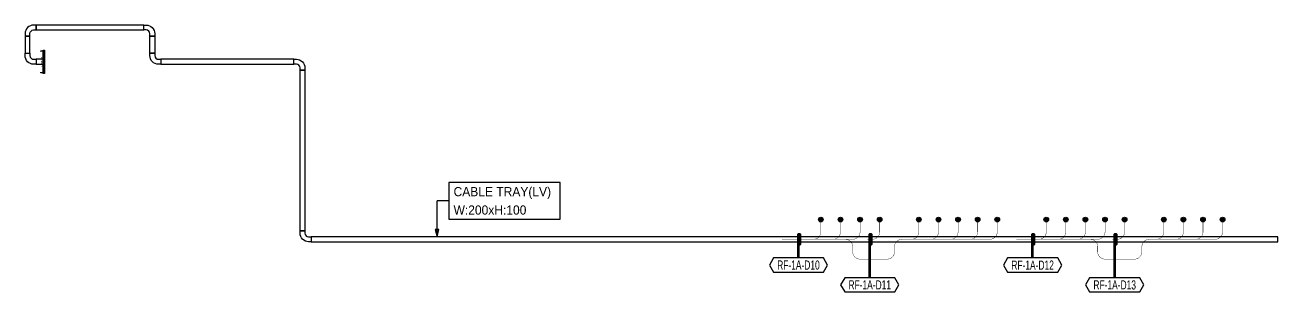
# Model space of a CAD drawing. Header units: millimetres. Extents: x 33052 to 374593, y 4425 to 1197630.
# Drawn here: x 94066 to 145213, y 295725 to 306630 of the extents above; entities that cross this region are included whole.
import ezdxf
from ezdxf.enums import TextEntityAlignment as Align

# ---------------------------------------------------------------- set-up
doc = ezdxf.new("R2010")
doc.units = ezdxf.units.MM
doc.header["$LTSCALE"] = 50
for name, color, linetype in [('-----26 Electrical Cable Tray_CONT', 3, 'Continuous'), ('-----29 Indicator', 1, 'Continuous'), ('-----29 주기', 1, 'Continuous'), ('-----30 Text', 2, 'Continuous'), ('DC CONTROL CABLE', 1, 'Continuous')]:
    doc.layers.add(name, color=color, linetype=linetype)
doc.styles.add('ELEC', font='')
doc.styles.get('ELEC').set_extended_font_data('Dotum')

msp = doc.modelspace()

# ---------------------------------------------------------------- hatches: boundary and pattern name
at = {"layer": 'DC CONTROL CABLE', "linetype": 'Continuous'}
h = msp.add_hatch(color=256, dxfattribs=at)
edge = h.paths.add_edge_path()
edge.add_arc((126554, 298682), 93.6, 270, 630, ccw=False)
h = msp.add_hatch(color=256, dxfattribs=at)
edge = h.paths.add_edge_path()
edge.add_arc((127354, 298682), 93.6, 270, 630, ccw=False)
h = msp.add_hatch(color=256, dxfattribs=at)
edge = h.paths.add_edge_path()
edge.add_arc((128154, 298682), 93.6, 270, 630, ccw=False)
h = msp.add_hatch(color=256, dxfattribs=at)
edge = h.paths.add_edge_path()
edge.add_arc((128954, 298682), 93.6, 270, 630, ccw=False)
h = msp.add_hatch(color=256, dxfattribs=at)
edge = h.paths.add_edge_path()
edge.add_arc((130554, 298682), 93.6, 270, 630, ccw=False)
h = msp.add_hatch(color=256, dxfattribs=at)
edge = h.paths.add_edge_path()
edge.add_arc((131354, 298682), 93.6, 270, 630, ccw=False)
h = msp.add_hatch(color=256, dxfattribs=at)
edge = h.paths.add_edge_path()
edge.add_arc((132154, 298682), 93.6, 270, 630, ccw=False)
h = msp.add_hatch(color=256, dxfattribs=at)
edge = h.paths.add_edge_path()
edge.add_arc((132954, 298682), 93.6, 270, 630, ccw=False)
h = msp.add_hatch(color=256, dxfattribs=at)
edge = h.paths.add_edge_path()
edge.add_arc((133754, 298682), 93.6, 270, 630, ccw=False)
h = msp.add_hatch(color=256, dxfattribs=at)
edge = h.paths.add_edge_path()
edge.add_arc((135754, 298682), 93.6, 270, 630, ccw=False)
h = msp.add_hatch(color=256, dxfattribs=at)
edge = h.paths.add_edge_path()
edge.add_arc((136554, 298682), 93.6, 270, 630, ccw=False)
h = msp.add_hatch(color=256, dxfattribs=at)
edge = h.paths.add_edge_path()
edge.add_arc((137354, 298682), 93.6, 270, 630, ccw=False)
h = msp.add_hatch(color=256, dxfattribs=at)
edge = h.paths.add_edge_path()
edge.add_arc((138154, 298682), 93.6, 270, 630, ccw=False)
h = msp.add_hatch(color=256, dxfattribs=at)
edge = h.paths.add_edge_path()
edge.add_arc((138954, 298682), 93.6, 270, 630, ccw=False)
h = msp.add_hatch(color=256, dxfattribs=at)
edge = h.paths.add_edge_path()
edge.add_arc((140554, 298682), 93.6, 270, 630, ccw=False)
h = msp.add_hatch(color=256, dxfattribs=at)
edge = h.paths.add_edge_path()
edge.add_arc((141354, 298682), 93.6, 270, 630, ccw=False)
h = msp.add_hatch(color=256, dxfattribs=at)
edge = h.paths.add_edge_path()
edge.add_arc((142154, 298682), 93.6, 270, 630, ccw=False)
h = msp.add_hatch(color=256, dxfattribs=at)
edge = h.paths.add_edge_path()
edge.add_arc((142954, 298682), 93.6, 270, 630, ccw=False)

# ---------------------------------------------------------------- linework, layer by layer
at = {"layer": '-----26 Electrical Cable Tray_CONT', "elevation": 0}
for points in [[(94266, 306280, -0.414214), (94416, 306430), (94516, 306430), (94516, 306630), (94416, 306630, 0.414214), (94066, 306280), (94066, 306180), (94266, 306180)], [(99160, 306280, 0.414214), (99010, 306430), (98910, 306430), (98910, 306630), (99010, 306630, -0.414214), (99360, 306280), (99360, 306180), (99160, 306180)], [(94266, 305380, 0.414214), (94416, 305230), (94516, 305230), (94516, 305030), (94416, 305030, -0.414214), (94066, 305380), (94066, 305480), (94266, 305480)], [(99360, 305380, 0.414214), (99510, 305230), (99610, 305230), (99610, 305030), (99510, 305030, -0.414214), (99160, 305380), (99160, 305480), (99360, 305480)], [(105292, 304880, 0.414214), (105142, 305030), (105042, 305030), (105042, 305230), (105142, 305230, -0.414214), (105492, 304880), (105492, 304780), (105292, 304780)], [(105492, 298127, 0.414214), (105642, 297977), (105742, 297977), (105742, 297777), (105642, 297777, -0.414214), (105292, 298127), (105292, 298227), (105492, 298227)]]:
    msp.add_lwpolyline(points, format="xyb", close=True, dxfattribs=at)
for points in [[(98910, 306430), (98910, 306630), (94516, 306630), (94516, 306430)], [(94266, 306180), (94066, 306180), (94066, 305480), (94266, 305480)], [(99160, 306180), (99360, 306180), (99360, 305480), (99160, 305480)], [(94804, 305030), (94804, 305230), (94516, 305230), (94516, 305030)], [(105042, 305030), (105042, 305230), (99610, 305230), (99610, 305030)], [(105292, 304780), (105492, 304780), (105492, 298227), (105292, 298227)], [(145213, 297777), (145213, 297977), (105742, 297977), (105742, 297777)]]:
    msp.add_lwpolyline(points, close=True, dxfattribs=at)
at = {"layer": '-----29 Indicator', "color": 1}
for p, q in [((110887, 297980), (110887, 299451)), ((111371, 299451), (110887, 299451)), ((110961, 298277), (110811, 298277)), ((110811, 298277), (110886, 297977)), ((110886, 297977), (110961, 298277))]:
    msp.add_line(p, q, dxfattribs=at)
at = {"layer": '-----29 Indicator', "color": 1, "elevation": 0}
msp.add_lwpolyline([(111371, 300198), (111371, 298698), (115908, 298698), (115908, 300198)], close=True, dxfattribs=at)
at = {"layer": '-----29 Indicator', "lineweight": 100, "elevation": 0}
for points in [[(125639, 297114), (125639, 297114), (125639, 298085), (125693, 298085), (125693, 297669), (125604, 297669)], [(128549, 296303), (128549, 296303), (128549, 298085), (128602, 298085), (128602, 297669), (128513, 297669)], [(135198, 297114), (135198, 297114), (135198, 298085), (135251, 298085), (135251, 297669), (135162, 297669)], [(138549, 296303), (138549, 296303), (138549, 298085), (138602, 298085), (138602, 297669), (138513, 297669)]]:
    msp.add_lwpolyline(points, dxfattribs=at)
at = {"layer": '-----29 주기', "elevation": 0}
for points in [[(124616, 297114), (124450, 296825), (124616, 296537), (126662, 296537), (126829, 296825), (126662, 297114)], [(134175, 297114), (134008, 296825), (134175, 296537), (136221, 296537), (136388, 296825), (136221, 297114)], [(127526, 296303), (127359, 296014), (127526, 295725), (129572, 295725), (129738, 296014), (129572, 296303)], [(137526, 296303), (137359, 296014), (137526, 295725), (139572, 295725), (139738, 296014), (139572, 296303)]]:
    msp.add_lwpolyline(points, close=True, dxfattribs=at)
at = {"color": 0, "elevation": 0}
for points in [[(94704, 305555), (94704, 305580), (94804, 305580), (94804, 304680), (94704, 304680), (94704, 304705)], [(94804, 305605), (94854, 305605), (94854, 304655), (94804, 304655), (94804, 305605)]]:
    msp.add_lwpolyline(points, dxfattribs=at)
at = {"layer": 'DC CONTROL CABLE', "linetype": 'Continuous', "const_width": 15, "elevation": 0}
for points in [[(133754, 298682), (133754, 298177, -0.414214), (133454, 297877), (129860, 297877, 0.414214), (129560, 297577), (129560, 297366, -0.414214), (129260, 297066), (128154, 297066, -0.414214), (127854, 297366), (127854, 297577, 0.414214), (127554, 297877), (124971, 297877)], [(126554, 298682), (126554, 298177, -0.414214), (126254, 297877), (126254, 297877)], [(127354, 298682), (127354, 298177, -0.414214), (127054, 297877), (127054, 297877)], [(128154, 298682), (128154, 298177, -0.414214), (127854, 297877), (127854, 297877)], [(128954, 298682), (128954, 298177, -0.414214), (128654, 297877), (128654, 297877)], [(130554, 298682), (130554, 298177, -0.414214), (130254, 297877), (130254, 297877)], [(131354, 298682), (131354, 298177, -0.414214), (131054, 297877), (131054, 297877)], [(132154, 298682), (132154, 298177, -0.414214), (131854, 297877), (131854, 297877)], [(132954, 298682), (132954, 298177, -0.414214), (132654, 297877), (132654, 297877)], [(142954, 298682), (142954, 298177, -0.414214), (142654, 297877), (139959, 297877, 0.414214), (139659, 297577), (139659, 297366, -0.414214), (139359, 297066), (138154, 297066, -0.414214), (137854, 297366), (137854, 297577, 0.414214), (137554, 297877), (134530, 297877)], [(135754, 298682), (135754, 298177, -0.414214), (135454, 297877), (135454, 297877)], [(136554, 298682), (136554, 298177, -0.414214), (136254, 297877), (136254, 297877)], [(137354, 298682), (137354, 298177, -0.414214), (137054, 297877), (137054, 297877)], [(138154, 298682), (138154, 298177, -0.414214), (137854, 297877), (137854, 297877)], [(138954, 298682), (138954, 298177, -0.414214), (138654, 297877), (138654, 297877)], [(140554, 298682), (140554, 298177, -0.414214), (140254, 297877), (140254, 297877)], [(141354, 298682), (141354, 298177, -0.414214), (141054, 297877), (141054, 297877)], [(142154, 298682), (142154, 298177, -0.414214), (141854, 297877), (141854, 297877)]]:
    msp.add_lwpolyline(points, format="xyb", dxfattribs=at)
at = {"layer": 'DC CONTROL CABLE', "linetype": 'Continuous', "elevation": 0}
for points in [[(124521, 297877, 0, 202, 0), (124971, 297877, 0, 0, 0), (125173, 297877, 0, 0, 0)], [(128002, 297877, 0, 202, 0), (128452, 297877, 0, 0, 0), (128654, 297877, 0, 0, 0)], [(134080, 297877, 0, 202, 0), (134530, 297877, 0, 0, 0), (134731, 297877, 0, 0, 0)], [(138002, 297877, 0, 202, 0), (138452, 297877, 0, 0, 0), (138654, 297877, 0, 0, 0)]]:
    msp.add_lwpolyline(points, format="xyseb", dxfattribs=at)
at = {"layer": 'DC CONTROL CABLE', "linetype": 'Continuous', "const_width": 15, "elevation": 0}
for points in [[(127554, 297877), (127854, 297877)], [(128452, 297877), (128654, 297877)], [(137554, 297877), (137854, 297877)], [(138452, 297877), (138654, 297877)]]:
    msp.add_lwpolyline(points, dxfattribs=at)
at = {"layer": 'DC CONTROL CABLE', "linetype": 'Continuous'}
for centre in [(126554, 298682), (127354, 298682), (128154, 298682), (128954, 298682), (130554, 298682), (131354, 298682), (132154, 298682), (132954, 298682), (133754, 298682), (135754, 298682), (136554, 298682), (137354, 298682), (138154, 298682), (138954, 298682), (140554, 298682), (141354, 298682), (142154, 298682), (142954, 298682)]:
    msp.add_circle(centre, 93.8, dxfattribs=at)

# ---------------------------------------------------------------- texts
at = {"layer": '-----26 Electrical Cable Tray_CONT', "style": 'ELEC'}
for s, p in [('CABLE TRAY(LV)', (111559, 299823, 0)), ('W:200xH:100', (111559, 299073, 0))]:
    msp.add_text(s, height=375, dxfattribs=at).set_placement(p, align=Align.MIDDLE_LEFT)
at = {"layer": '-----30 Text', "linetype": 'Continuous', "style": 'ELEC', "width": 0.7}
for s, p in [('RF-1A-D10', (125639, 296825, 0)), ('RF-1A-D12', (135198, 296825, 0)), ('RF-1A-D11', (128549, 296014, 0)), ('RF-1A-D13', (138549, 296014, 0))]:
    msp.add_text(s, height=375, dxfattribs=at).set_placement(p, align=Align.MIDDLE)
at = {"color": 0, "style": 'ELEC', "width": 0.7}
msp.add_text('LV 트레이 건물용', height=50, rotation=90, dxfattribs=at).set_placement((94749, 305130, 0), align=Align.MIDDLE_CENTER)

doc.saveas('drawing.dxf')
